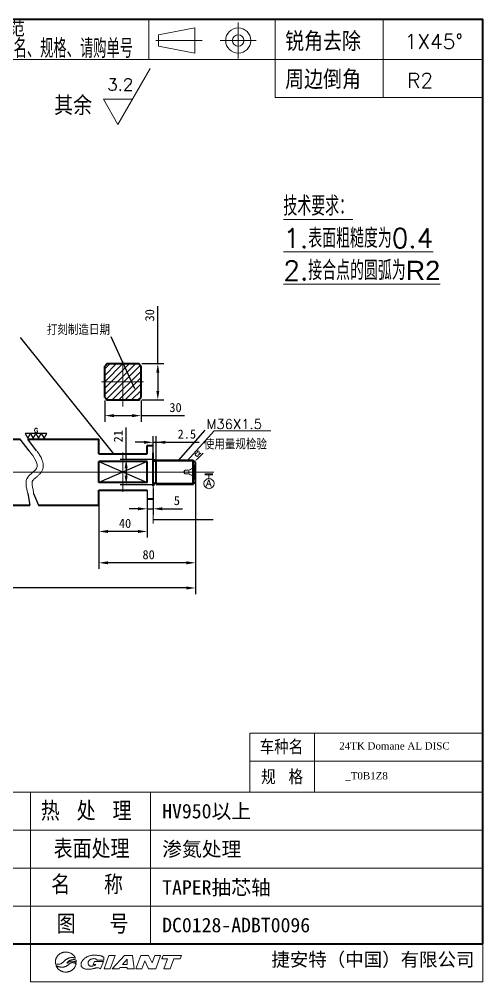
# Model space of a CAD drawing. Header units: millimetres. Extents: x 131138 to 132276, y -1059 to -261.
# Drawn here: x 131893 to 132276, y -1059 to -263 of the extents above; entities that cross this region are included whole.
import ezdxf
from ezdxf.enums import TextEntityAlignment as Align

# ---------------------------------------------------------------- set-up
doc = ezdxf.new("R2010")
doc.units = ezdxf.units.MM
doc.header["$PDMODE"] = 34
doc.header["$PDSIZE"] = -5
doc.linetypes.add('DASHED2', pattern=[0.375, 0.25, -0.125])
for name, color, linetype, lineweight in [('CEN', 1, 'Continuous', 13), ('CON', 2, 'Continuous', 35), ('DAS', 5, 'DASHED2', 13), ('DIM', 7, 'Continuous', 13)]:
    doc.layers.add(name, color=color, linetype=linetype, lineweight=lineweight)
for name, color, linetype in [('TL', 7, 'Continuous'), ('TXT', 7, 'Continuous'), ('UTI', 7, 'Continuous')]:
    doc.layers.add(name, color=color, linetype=linetype)
doc.styles.add('CHINA', font='c2', dxfattribs={"bigfont": 'china'})
doc.styles.add('DIMSTYLE2', font='MingLiU.ttf')
doc.styles.add('H', font='complex.shx', dxfattribs={"bigfont": 'hzfs.shx'})
doc.styles.add('HZ', font='txt.shx', dxfattribs={"bigfont": 'Hzfs.shx'})
doc.styles.add('ROMANS', font='romans')
doc.styles.get("Standard").update_dxf_attribs({"font": 'txt.shx', "bigfont": 'gbcbig.shx'})
doc.dimstyles.get("Standard").update_dxf_attribs({"dimtxt": 1, "dimasz": 0.5, "dimexe": 0.2, "dimexo": 0.1, "dimgap": 0.3, "dimtad": 1, "dimdec": 4, "dimzin": 0, "dimdsep": 46, "dimtxsty": 'Standard', "dimcen": 0.09, "dimadec": 0, "dimazin": 0, "dimtfac": 1, "dimtdec": 4, "dimtofl": 0, "dimtmove": 0, "dimatfit": 3, "dimfxl": 1, "dimtolj": 1, "dimtzin": 0, "dimarcsym": 0})
doc.dimstyles.new('STANDARD$0', dxfattribs={"dimscale": 2.5, "dimtxt": 3, "dimasz": 3, "dimexe": 2, "dimexo": 1, "dimgap": 1, "dimtad": 1, "dimdec": 1, "dimdsep": 46, "dimtxsty": 'CHINA', "dimcen": 0, "dimadec": 1, "dimazin": 2, "dimtfac": 1, "dimtdec": 1, "dimtmove": 1, "dimatfit": 3, "dimfxl": 1, "dimtolj": 1, "dimarcsym": 0})

# ---------------------------------------------------------------- blocks, each defined once
blk = doc.blocks.new('*D24')
at = {"color": 0, "lineweight": -2, "transparency": 16777216}
for p, q in [((131311.13, -649.37), (131311.13, -738.02)), ((132038.55, -647.7), (132038.55, -738.02)), ((132031.05, -733.02), (131318.63, -733.02))]:
    blk.add_line(p, q, dxfattribs=at)
at = {"color": 0, "transparency": 16777216}
for points in [[(131318.63, -731.77), (131318.63, -734.27), (131311.13, -733.02)], [(132031.05, -731.77), (132031.05, -734.27), (132038.55, -733.02)]]:
    blk.add_solid(points, dxfattribs=at)
at = {"layer": 'Defpoints', "color": 0, "transparency": 16777216}
for p in [(131311.13, -646.87), (132038.55, -645.2), (131311.13, -733.02)]:
    blk.add_point(p, dxfattribs=at)
at = {"color": 0, "lineweight": 9, "transparency": 16777216, "insert": (131741.04, -726.77), "char_height": 7.5, "attachment_point": 5, "style": 'DIMSTYLE2'}
blk.add_mtext('\\A1;{\\fSimSun|b0|i0|c134|p2;1060}', dxfattribs=at)
blk = doc.blocks.new('*D10')
at = {"color": 0, "lineweight": -2, "transparency": 16777216}
for p, q in [((131963.55, -578.01), (131963.55, -595.51)), ((131993.55, -578.01), (131993.55, -595.51)), ((131971.05, -590.51), (131986.05, -590.51)), ((131993.55, -590.51), (132029.52, -590.51))]:
    blk.add_line(p, q, dxfattribs=at)
at = {"color": 0, "transparency": 16777216}
for points in [[(131971.05, -589.26), (131971.05, -591.76), (131963.55, -590.51)], [(131986.05, -591.76), (131986.05, -589.26), (131993.55, -590.51)]]:
    blk.add_solid(points, dxfattribs=at)
at = {"layer": 'Defpoints', "color": 0, "transparency": 16777216}
for p in [(131963.55, -575.51), (131993.55, -575.51), (131993.55, -590.51)]:
    blk.add_point(p, dxfattribs=at)
at = {"color": 0, "lineweight": 9, "transparency": 16777216, "insert": (132022.01, -583.84), "char_height": 7.5, "attachment_point": 5, "style": 'DIMSTYLE2'}
blk.add_mtext('\\A1;30', dxfattribs=at)
blk = doc.blocks.new('*D9')
at = {"color": 0, "lineweight": -2, "transparency": 16777216}
for p, q in [((131996.05, -612.56), (131988.55, -612.56)), ((132003.55, -646.1), (132003.55, -607.56)), ((132003.55, -612.56), (132006.05, -612.56)), ((132006.05, -642.7), (132006.05, -607.56)), ((132006.05, -612.56), (132041.71, -612.56)), ((132013.55, -612.56), (132021.05, -612.56))]:
    blk.add_line(p, q, dxfattribs=at)
at = {"color": 0, "transparency": 16777216}
for points in [[(131996.05, -613.81), (131996.05, -611.31), (132003.55, -612.56)], [(132013.55, -611.31), (132013.55, -613.81), (132006.05, -612.56)]]:
    blk.add_solid(points, dxfattribs=at)
at = {"layer": 'Defpoints', "color": 0, "transparency": 16777216}
for p in [(132006.05, -612.56), (132003.55, -648.6), (132006.05, -645.2)]:
    blk.add_point(p, dxfattribs=at)
at = {"color": 0, "lineweight": 9, "transparency": 16777216, "insert": (132031.41, -605.81), "char_height": 7.5, "attachment_point": 5, "style": 'DIMSTYLE2'}
blk.add_mtext('\\A1;2.5', dxfattribs=at)
blk = doc.blocks.new('*D8')
at = {"color": 0, "lineweight": -2, "transparency": 16777216}
for p, q in [((132003.55, -651.1), (132003.55, -672.53)), ((131998.55, -654.7), (131998.55, -672.53)), ((131991.05, -667.53), (131983.55, -667.53)), ((131998.55, -667.53), (132003.55, -667.53)), ((132011.05, -667.53), (132027.79, -667.53))]:
    blk.add_line(p, q, dxfattribs=at)
at = {"color": 0, "transparency": 16777216}
for points in [[(131991.05, -668.78), (131991.05, -666.28), (131998.55, -667.53)], [(132011.05, -666.28), (132011.05, -668.78), (132003.55, -667.53)]]:
    blk.add_solid(points, dxfattribs=at)
at = {"layer": 'Defpoints', "color": 0, "transparency": 16777216}
for p in [(131998.55, -652.2), (132003.55, -648.6), (132003.55, -667.53)]:
    blk.add_point(p, dxfattribs=at)
at = {"color": 0, "lineweight": 9, "transparency": 16777216, "insert": (132023.17, -660.78), "char_height": 7.5, "attachment_point": 5, "style": 'DIMSTYLE2'}
blk.add_mtext('\\A1;5', dxfattribs=at)
blk = doc.blocks.new('*D7')
at = {"color": 0, "lineweight": -2, "transparency": 16777216}
for p, q in [((131958.55, -657.35), (131958.55, -691.29)), ((131998.55, -654.7), (131998.55, -691.29)), ((131991.05, -686.29), (131966.05, -686.29))]:
    blk.add_line(p, q, dxfattribs=at)
at = {"color": 0, "transparency": 16777216}
for points in [[(131966.05, -685.04), (131966.05, -687.54), (131958.55, -686.29)], [(131991.05, -687.54), (131991.05, -685.04), (131998.55, -686.29)]]:
    blk.add_solid(points, dxfattribs=at)
at = {"layer": 'Defpoints', "color": 0, "transparency": 16777216}
for p in [(131998.55, -652.2), (131958.55, -654.85), (131958.55, -686.29)]:
    blk.add_point(p, dxfattribs=at)
at = {"color": 0, "lineweight": 9, "transparency": 16777216, "insert": (131980.25, -679.62), "char_height": 7.5, "attachment_point": 5, "style": 'DIMSTYLE2'}
blk.add_mtext('\\A1;40', dxfattribs=at)
blk = doc.blocks.new('*D6')
at = {"color": 0, "lineweight": -2, "transparency": 16777216}
for p, q in [((131981.19, -626.7), (131981.19, -600.41)), ((132002.42, -626.7), (131976.19, -626.7)), ((131981.19, -634.2), (131981.19, -640.11)), ((132002.33, -647.61), (131976.19, -647.61))]:
    blk.add_line(p, q, dxfattribs=at)
at = {"color": 0, "transparency": 16777216}
for points in [[(131982.44, -634.2), (131979.94, -634.2), (131981.19, -626.7)], [(131979.94, -640.11), (131982.44, -640.11), (131981.19, -647.61)]]:
    blk.add_solid(points, dxfattribs=at)
at = {"layer": 'Defpoints', "color": 0, "transparency": 16777216}
for p in [(132004.92, -626.7), (131981.19, -647.61), (132004.83, -647.61)]:
    blk.add_point(p, dxfattribs=at)
at = {"color": 0, "lineweight": 9, "transparency": 16777216, "insert": (131974.59, -607.56), "char_height": 7.5, "attachment_point": 5, "rotation": 90, "style": 'DIMSTYLE2'}
blk.add_mtext('\\A1;21', dxfattribs=at)
blk = doc.blocks.new('*D5')
at = {"color": 0, "lineweight": -2, "transparency": 16777216}
for p, q in [((132038.55, -639.7), (132038.55, -717.22)), ((131958.55, -657.35), (131958.55, -717.22)), ((132031.05, -712.22), (131966.05, -712.22))]:
    blk.add_line(p, q, dxfattribs=at)
at = {"color": 0, "transparency": 16777216}
for points in [[(131966.05, -710.97), (131966.05, -713.47), (131958.55, -712.22)], [(132031.05, -713.47), (132031.05, -710.97), (132038.55, -712.22)]]:
    blk.add_solid(points, dxfattribs=at)
at = {"layer": 'Defpoints', "color": 0, "transparency": 16777216}
for p in [(132038.55, -637.2), (131958.55, -654.85), (131958.55, -712.22)]:
    blk.add_point(p, dxfattribs=at)
at = {"color": 0, "lineweight": 9, "transparency": 16777216, "insert": (131999.79, -705.55), "char_height": 7.5, "attachment_point": 5, "style": 'DIMSTYLE2'}
blk.add_mtext('\\A1;80', dxfattribs=at)
blk = doc.blocks.new('DY00021A')
at = {"layer": 'UTI', "color": 7}
for points in [[(1.5, 2.6), (-1.5, 2.6), (0, 0)], [(4.5, 2.6), (1.5, 2.6), (3, 0)], [(7.5, 2.6), (4.5, 2.6), (6, 0)], [(10.5, 2.6), (7.5, 2.6), (9, 0)]]:
    blk.add_lwpolyline(points, close=True, dxfattribs=at)
at = {"layer": 'UTI'}
blk.add_text('G', height=2.5, dxfattribs=at).set_placement((4.61, 4.28), align=Align.MIDDLE)
blk = doc.blocks.new('*D3')
at = {"color": 0, "lineweight": -2, "transparency": 16777216}
for p, q in [((132007.37, -547.51), (132007.37, -499.99)), ((131994.05, -547.51), (132012.37, -547.51)), ((132007.37, -555.01), (132007.37, -570.01)), ((131994.05, -577.51), (132012.37, -577.51))]:
    blk.add_line(p, q, dxfattribs=at)
at = {"color": 0, "transparency": 16777216}
for points in [[(132008.62, -555.01), (132006.12, -555.01), (132007.37, -547.51)], [(132006.12, -570.01), (132008.62, -570.01), (132007.37, -577.51)]]:
    blk.add_solid(points, dxfattribs=at)
at = {"layer": 'Defpoints', "color": 0, "transparency": 16777216}
for p in [(131991.55, -547.51), (131991.55, -577.51), (132007.37, -577.51)]:
    blk.add_point(p, dxfattribs=at)
at = {"color": 0, "lineweight": 9, "transparency": 16777216, "insert": (132000.69, -507.51), "char_height": 7.5, "attachment_point": 5, "rotation": 90, "style": 'DIMSTYLE2'}
blk.add_mtext('\\A1;30', dxfattribs=at)
blk = doc.blocks.new('GIANT')
for p, q in [((231.03, 29.75), (230.98, 29.65)), ((231.09, 29.84), (231.03, 29.75)), ((231.15, 29.94), (231.09, 29.84)), ((231.21, 30.03), (231.15, 29.94)), ((231.28, 30.12), (231.21, 30.03)), ((231.35, 30.2), (231.28, 30.12)), ((231.43, 30.28), (231.35, 30.2)), ((231.51, 30.36), (231.43, 30.28)), ((231.59, 30.43), (231.51, 30.36)), ((231.68, 30.5), (231.59, 30.43)), ((231.77, 30.56), (231.68, 30.5)), ((231.87, 30.62), (231.77, 30.56)), ((231.97, 30.68), (231.87, 30.62)), ((232.07, 30.73), (231.97, 30.68)), ((232.17, 30.77), (232.07, 30.73)), ((232.27, 30.81), (232.17, 30.77)), ((232.38, 30.85), (232.27, 30.81)), ((232.49, 30.88), (232.38, 30.85)), ((232.6, 30.91), (232.49, 30.88)), ((232.72, 30.93), (232.6, 30.91)), ((232.83, 30.94), (232.72, 30.93)), ((232.95, 30.95), (232.83, 30.94)), ((233.07, 30.96), (232.95, 30.95)), ((233.18, 30.95), (233.07, 30.96)), ((233.3, 30.95), (233.18, 30.95)), ((233.42, 30.93), (233.3, 30.95)), ((233.53, 30.91), (233.42, 30.93)), ((233.65, 30.89), (233.53, 30.91)), ((233.76, 30.86), (233.65, 30.89)), ((233.87, 30.82), (233.76, 30.86)), ((233.98, 30.78), (233.87, 30.82)), ((234.09, 30.74), (233.98, 30.78)), ((234, 29.7), (234.08, 29.72)), ((234.08, 29.72), (234.16, 29.73)), ((234.19, 30.68), (234.09, 30.74)), ((234.16, 29.73), (234.25, 29.74)), ((234.29, 30.63), (234.19, 30.68)), ((234.25, 29.74), (234.33, 29.75)), ((234.39, 30.57), (234.29, 30.63)), ((234.33, 29.75), (234.41, 29.75)), ((234.49, 30.5), (234.39, 30.57)), ((234.41, 29.75), (234.49, 29.75)), ((234.58, 30.43), (234.49, 30.5)), ((234.49, 29.75), (234.58, 29.75)), ((234.67, 30.35), (234.58, 30.43)), ((234.58, 29.75), (234.66, 29.74)), ((234.66, 29.74), (234.74, 29.73)), ((234.75, 30.27), (234.67, 30.35)), ((234.74, 29.73), (234.82, 29.72)), ((234.83, 30.18), (234.75, 30.27)), ((234.82, 29.72), (234.9, 29.7)), ((234.91, 30.1), (234.83, 30.18)), ((234.98, 30), (234.91, 30.1)), ((235.05, 29.91), (234.98, 30)), ((235.11, 29.81), (235.05, 29.91)), ((235.16, 29.7), (235.11, 29.81)), ((237.46, 29.71), (237.36, 29.65)), ((237.56, 29.78), (237.46, 29.71)), ((237.66, 29.84), (237.56, 29.78)), ((237.76, 29.89), (237.66, 29.84)), ((237.87, 29.95), (237.76, 29.89)), ((237.97, 30), (237.87, 29.95)), ((238.08, 30.04), (237.97, 30)), ((238.19, 30.08), (238.08, 30.04)), ((238.3, 30.12), (238.19, 30.08)), ((238.42, 30.15), (238.3, 30.12)), ((238.53, 30.18), (238.42, 30.15)), ((238.65, 30.2), (238.53, 30.18)), ((238.76, 30.22), (238.65, 30.2)), ((238.88, 30.24), (238.76, 30.22)), ((238.99, 30.25), (238.88, 30.24)), ((239.11, 30.26), (238.99, 30.25)), ((239.23, 30.27), (239.11, 30.26)), ((239.35, 30.27), (239.23, 30.27)), ((239.46, 30.27), (239.35, 30.27)), ((239.58, 30.27), (239.46, 30.27)), ((239.7, 30.26), (239.58, 30.27)), ((239.82, 30.25), (239.7, 30.26)), ((239.93, 30.25), (239.82, 30.25)), ((240.05, 30.23), (239.93, 30.25)), ((240.17, 30.22), (240.05, 30.23)), ((240.28, 30.21), (240.17, 30.22)), ((240.4, 30.19), (240.28, 30.21)), ((240.52, 30.17), (240.4, 30.19)), ((240.63, 30.15), (240.52, 30.17)), ((240.75, 30.13), (240.63, 30.15)), ((240.86, 30.1), (240.75, 30.13)), ((240.97, 30.06), (240.86, 30.1)), ((241.08, 30.02), (240.97, 30.06)), ((241.19, 29.97), (241.08, 30.02)), ((241.28, 29.9), (241.19, 29.97)), ((241.37, 29.82), (241.28, 29.9)), ((241.44, 29.73), (241.37, 29.82)), ((241.49, 29.62), (241.44, 29.73)), ((242.59, 30.21), (241.52, 27.29)), ((243.97, 30.21), (242.59, 30.21)), ((242.89, 27.29), (243.97, 30.21)), ((246.06, 30.21), (243.34, 27.29)), ((247.83, 30.21), (246.06, 30.21)), ((248.13, 27.29), (247.83, 30.21)), ((248.52, 27.29), (249.6, 30.21)), ((249.6, 30.21), (251.31, 30.21)), ((251.31, 30.21), (252.1, 28.61)), ((252.1, 28.61), (252.7, 30.21)), ((252.7, 30.21), (253.99, 30.21)), ((253.99, 30.21), (252.92, 27.29)), ((254.56, 30.21), (254.3, 29.5)), ((258.57, 30.21), (254.56, 30.21)), ((258.31, 29.5), (258.57, 30.21)), ((230.79, 28.9), (230.78, 28.78)), ((230.78, 28.78), (230.78, 28.67)), ((230.78, 28.67), (230.79, 28.56)), ((230.8, 29.01), (230.79, 28.9)), ((230.79, 28.56), (230.8, 28.45)), ((230.82, 29.12), (230.8, 29.01)), ((230.8, 28.45), (230.82, 28.34)), ((230.84, 29.23), (230.82, 29.12)), ((230.82, 28.34), (230.9, 28.32)), ((230.87, 29.33), (230.84, 29.23)), ((230.9, 29.44), (230.87, 29.33)), ((230.94, 29.55), (230.9, 29.44)), ((230.9, 28.32), (230.98, 28.31)), ((231.01, 27.94), (230.93, 27.97)), ((230.93, 27.97), (230.97, 27.88)), ((230.98, 29.65), (230.94, 29.55)), ((230.97, 27.88), (231.01, 27.79)), ((230.98, 28.31), (231.07, 28.3)), ((231.08, 27.91), (231.01, 27.94)), ((231.01, 27.79), (231.06, 27.7)), ((231.06, 27.7), (231.11, 27.61)), ((231.07, 28.3), (231.15, 28.29)), ((231.15, 27.88), (231.08, 27.91)), ((231.11, 27.61), (231.17, 27.53)), ((231.15, 28.29), (231.23, 28.28)), ((231.23, 27.85), (231.15, 27.88)), ((231.23, 28.28), (231.31, 28.28)), ((231.3, 27.81), (231.23, 27.85)), ((231.38, 27.79), (231.3, 27.81)), ((231.31, 28.28), (231.39, 28.28)), ((231.46, 27.76), (231.38, 27.79)), ((231.39, 28.28), (231.48, 28.28)), ((231.53, 27.73), (231.46, 27.76)), ((231.48, 28.28), (231.56, 28.28)), ((231.61, 27.71), (231.53, 27.73)), ((231.56, 28.28), (231.64, 28.29)), ((231.69, 27.69), (231.61, 27.71)), ((231.64, 28.29), (231.72, 28.31)), ((231.77, 27.67), (231.69, 27.69)), ((231.72, 28.31), (231.8, 28.32)), ((231.85, 27.66), (231.77, 27.67)), ((231.8, 28.32), (231.88, 28.35)), ((231.93, 27.65), (231.85, 27.66)), ((231.88, 28.35), (231.96, 28.37)), ((232.01, 27.64), (231.93, 27.65)), ((231.96, 28.37), (232.03, 28.41)), ((232.09, 27.63), (232.01, 27.64)), ((232.03, 28.41), (232.11, 28.44)), ((232.18, 27.63), (232.09, 27.63)), ((232.11, 28.44), (232.18, 28.49)), ((232.18, 28.49), (232.25, 28.53)), ((232.26, 27.62), (232.18, 27.63)), ((232.25, 28.53), (232.31, 28.58)), ((232.34, 27.62), (232.26, 27.62)), ((232.31, 28.58), (232.37, 28.63)), ((232.42, 27.63), (232.34, 27.62)), ((232.37, 28.63), (232.44, 28.69)), ((232.5, 27.64), (232.42, 27.63)), ((232.44, 28.69), (232.5, 28.74)), ((232.5, 28.74), (232.56, 28.8)), ((232.58, 27.64), (232.5, 27.64)), ((232.56, 28.8), (232.62, 28.86)), ((232.66, 27.66), (232.58, 27.64)), ((232.62, 28.86), (232.68, 28.91)), ((232.74, 27.67), (232.66, 27.66)), ((232.68, 28.91), (232.74, 28.97)), ((232.74, 28.97), (232.8, 29.03)), ((232.82, 27.69), (232.74, 27.67)), ((232.8, 29.03), (232.86, 29.08)), ((232.9, 27.72), (232.82, 27.69)), ((232.86, 29.08), (232.92, 29.13)), ((232.98, 27.74), (232.9, 27.72)), ((232.92, 29.13), (232.98, 29.19)), ((232.98, 29.19), (233.05, 29.24)), ((233.05, 27.77), (232.98, 27.74)), ((233.05, 29.24), (233.11, 29.29)), ((233.13, 27.8), (233.05, 27.77)), ((233.11, 29.29), (233.18, 29.33)), ((233.2, 27.84), (233.13, 27.8)), ((233.18, 29.33), (233.25, 29.38)), ((233.27, 27.88), (233.2, 27.84)), ((233.25, 29.38), (233.32, 29.42)), ((233.34, 27.92), (233.27, 27.88)), ((233.28, 28.48), (233.35, 28.58)), ((233.38, 28.54), (233.28, 28.48)), ((233.32, 29.42), (233.39, 29.46)), ((233.41, 27.97), (233.34, 27.92)), ((233.35, 28.58), (233.43, 28.68)), ((233.48, 28.6), (233.38, 28.54)), ((233.39, 29.46), (233.46, 29.5)), ((233.47, 28.01), (233.41, 27.97)), ((233.43, 28.68), (233.51, 28.77)), ((233.46, 29.5), (233.54, 29.54)), ((233.54, 28.06), (233.47, 28.01)), ((233.59, 28.66), (233.48, 28.6)), ((233.51, 28.77), (233.61, 28.86)), ((233.54, 29.54), (233.61, 29.57)), ((233.6, 28.12), (233.54, 28.06)), ((233.69, 28.72), (233.59, 28.66)), ((233.66, 28.17), (233.6, 28.12)), ((233.61, 29.57), (233.69, 29.6)), ((233.61, 28.86), (233.7, 28.93)), ((233.72, 28.22), (233.66, 28.17)), ((233.69, 29.6), (233.77, 29.63)), ((233.8, 28.77), (233.69, 28.72)), ((233.7, 28.93), (233.8, 29.01)), ((233.78, 28.28), (233.72, 28.22)), ((233.77, 29.63), (233.84, 29.66)), ((233.85, 28.33), (233.78, 28.28)), ((233.8, 29.01), (233.91, 29.07)), ((233.91, 28.82), (233.8, 28.77)), ((233.84, 29.66), (233.92, 29.68)), ((233.91, 28.38), (233.85, 28.33)), ((233.91, 29.07), (234.02, 29.13)), ((234.02, 28.86), (233.91, 28.82)), ((233.97, 28.43), (233.91, 28.38)), ((233.92, 29.68), (234, 29.7)), ((234.04, 28.48), (233.97, 28.43)), ((234.02, 29.13), (234.13, 29.18)), ((234.13, 28.9), (234.02, 28.86)), ((234.11, 28.52), (234.04, 28.48)), ((234.18, 28.56), (234.11, 28.52)), ((234.13, 29.18), (234.25, 29.22)), ((234.25, 28.92), (234.13, 28.9)), ((234.26, 28.58), (234.18, 28.56)), ((234.25, 29.22), (234.37, 29.25)), ((234.37, 28.94), (234.25, 28.92)), ((234.34, 28.61), (234.26, 28.58)), ((234.42, 28.62), (234.34, 28.61)), ((234.37, 29.25), (234.49, 29.28)), ((234.49, 28.95), (234.37, 28.94)), ((234.5, 28.62), (234.42, 28.62)), ((234.49, 29.28), (234.62, 29.3)), ((234.61, 28.94), (234.49, 28.95)), ((234.58, 28.62), (234.5, 28.62)), ((234.66, 28.62), (234.58, 28.62)), ((234.72, 28.93), (234.61, 28.94)), ((234.62, 29.3), (234.74, 29.31)), ((234.74, 28.61), (234.66, 28.62)), ((234.84, 28.91), (234.72, 28.93)), ((234.74, 29.31), (234.86, 29.31)), ((234.82, 28.59), (234.74, 28.61)), ((234.9, 28.57), (234.82, 28.59)), ((234.96, 28.88), (234.84, 28.91)), ((234.86, 29.31), (234.99, 29.3)), ((234.9, 29.7), (234.98, 29.68)), ((234.98, 28.55), (234.9, 28.57)), ((235.07, 28.84), (234.96, 28.88)), ((234.98, 29.68), (235.06, 29.65)), ((235.06, 28.53), (234.98, 28.55)), ((234.99, 29.3), (235.11, 29.28)), ((235.03, 27.57), (235.08, 27.66)), ((235.06, 29.65), (235.13, 29.63)), ((235.13, 28.5), (235.06, 28.53)), ((235.18, 28.8), (235.07, 28.84)), ((235.08, 27.66), (235.13, 27.74)), ((235.11, 29.28), (235.23, 29.24)), ((235.13, 29.63), (235.21, 29.6)), ((235.21, 28.47), (235.13, 28.5)), ((235.13, 27.74), (235.18, 27.83)), ((235.21, 29.6), (235.16, 29.7)), ((235.29, 28.74), (235.18, 28.8)), ((235.18, 27.83), (235.22, 27.93)), ((235.28, 28.44), (235.21, 28.47)), ((235.22, 27.93), (235.26, 28.02)), ((235.23, 29.24), (235.34, 29.19)), ((235.26, 28.02), (235.29, 28.12)), ((235.36, 28.41), (235.28, 28.44)), ((235.39, 28.67), (235.29, 28.74)), ((235.29, 28.12), (235.32, 28.21)), ((235.32, 28.21), (235.34, 28.31)), ((235.34, 29.19), (235.36, 29.09)), ((235.34, 28.31), (235.36, 28.41)), ((235.36, 29.09), (235.37, 28.98)), ((235.37, 28.98), (235.38, 28.88)), ((235.38, 28.88), (235.39, 28.78)), ((235.39, 28.78), (235.39, 28.67)), ((236.46, 28.45), (236.44, 28.33)), ((236.44, 28.33), (236.44, 28.22)), ((236.44, 28.22), (236.44, 28.1)), ((236.44, 28.1), (236.46, 27.98)), ((236.5, 28.56), (236.46, 28.45)), ((236.46, 27.98), (236.5, 27.87)), ((236.54, 28.67), (236.5, 28.56)), ((236.5, 27.87), (236.56, 27.77)), ((236.59, 28.78), (236.54, 28.67)), ((236.56, 27.77), (236.62, 27.67)), ((236.64, 28.88), (236.59, 28.78)), ((236.62, 27.67), (236.7, 27.58)), ((236.7, 28.98), (236.64, 28.88)), ((236.77, 29.08), (236.7, 28.98)), ((236.7, 27.58), (236.79, 27.51)), ((236.85, 29.17), (236.77, 29.08)), ((236.92, 29.26), (236.85, 29.17)), ((237, 29.34), (236.92, 29.26)), ((237.09, 29.42), (237, 29.34)), ((237.18, 29.5), (237.09, 29.42)), ((237.27, 29.58), (237.18, 29.5)), ((237.36, 29.65), (237.27, 29.58)), ((237.99, 28.53), (238, 28.65)), ((238, 28.41), (237.99, 28.53)), ((238, 28.65), (238.04, 28.77)), ((238.03, 28.29), (238, 28.41)), ((238.08, 28.17), (238.03, 28.29)), ((238.04, 28.77), (238.09, 28.89)), ((238.16, 28.07), (238.08, 28.17)), ((238.09, 28.89), (238.15, 28.99)), ((238.15, 28.99), (238.23, 29.09)), ((238.25, 27.99), (238.16, 28.07)), ((238.23, 29.09), (238.32, 29.17)), ((238.35, 27.92), (238.25, 27.99)), ((238.32, 29.17), (238.42, 29.25)), ((238.47, 27.88), (238.35, 27.92)), ((238.42, 29.25), (238.52, 29.32)), ((238.59, 27.85), (238.47, 27.88)), ((238.52, 29.32), (238.64, 29.37)), ((238.71, 27.83), (238.59, 27.85)), ((238.64, 29.37), (238.75, 29.42)), ((238.84, 27.84), (238.71, 27.83)), ((238.75, 29.42), (238.87, 29.46)), ((238.96, 27.86), (238.84, 27.84)), ((238.87, 29.46), (238.99, 29.48)), ((239.08, 27.89), (238.96, 27.86)), ((238.99, 29.48), (239.11, 29.5)), ((239.2, 27.93), (239.08, 27.89)), ((239.11, 29.5), (239.24, 29.51)), ((239.4, 28.87), (239.12, 28.24)), ((239.12, 28.24), (239.73, 28.24)), ((239.31, 27.97), (239.2, 27.93)), ((239.24, 29.51), (239.36, 29.51)), ((239.42, 28.03), (239.31, 27.97)), ((239.36, 29.51), (239.49, 29.49)), ((241.41, 28.87), (239.4, 28.87)), ((239.53, 28.1), (239.42, 28.03)), ((239.49, 29.49), (239.61, 29.46)), ((239.63, 28.17), (239.53, 28.1)), ((239.61, 29.46), (239.72, 29.42)), ((239.73, 28.24), (239.63, 28.17)), ((239.72, 29.42), (239.83, 29.36)), ((239.83, 29.36), (239.92, 29.27)), ((239.92, 29.27), (239.97, 29.16)), ((239.97, 29.16), (241.47, 29.16)), ((240.75, 27.29), (241.41, 28.87)), ((241.47, 29.16), (241.5, 29.27)), ((241.51, 29.51), (241.49, 29.62)), ((241.5, 29.27), (241.51, 29.39)), ((241.51, 29.39), (241.51, 29.51)), ((245.61, 28.21), (246.64, 29.42)), ((246.64, 28.21), (245.61, 28.21)), ((246.64, 29.42), (246.64, 28.21)), ((250.49, 29.01), (249.85, 27.29)), ((251.35, 27.29), (250.49, 29.01)), ((254.3, 29.5), (255.52, 29.5)), ((255.52, 29.5), (254.71, 27.29)), ((256.09, 27.29), (256.91, 29.5)), ((256.91, 29.5), (258.31, 29.5)), ((231.17, 27.53), (231.23, 27.45)), ((231.23, 27.45), (231.29, 27.37)), ((231.29, 27.37), (231.36, 27.29)), ((231.36, 27.29), (231.43, 27.22)), ((231.43, 27.22), (231.5, 27.15)), ((231.5, 27.15), (231.57, 27.09)), ((231.57, 27.09), (231.65, 27.02)), ((231.65, 27.02), (231.73, 26.96)), ((231.73, 26.96), (231.82, 26.91)), ((231.82, 26.91), (231.9, 26.86)), ((231.9, 26.86), (231.99, 26.81)), ((231.99, 26.81), (232.08, 26.76)), ((232.08, 26.76), (232.18, 26.72)), ((232.18, 26.72), (232.27, 26.69)), ((232.27, 26.69), (232.37, 26.65)), ((232.37, 26.65), (232.46, 26.63)), ((232.46, 26.63), (232.56, 26.6)), ((232.56, 26.6), (232.66, 26.58)), ((232.66, 26.58), (232.76, 26.57)), ((232.76, 26.57), (232.86, 26.55)), ((232.86, 26.55), (232.96, 26.55)), ((232.96, 26.55), (233.06, 26.54)), ((233.06, 26.54), (233.16, 26.54)), ((233.16, 26.54), (233.26, 26.55)), ((233.26, 26.55), (233.36, 26.56)), ((233.36, 26.56), (233.46, 26.57)), ((233.46, 26.57), (233.56, 26.59)), ((233.56, 26.59), (233.66, 26.61)), ((233.66, 26.61), (233.76, 26.64)), ((233.76, 26.64), (233.85, 26.67)), ((233.85, 26.67), (233.95, 26.7)), ((233.95, 26.7), (234.04, 26.74)), ((234.04, 26.74), (234.13, 26.78)), ((234.13, 26.78), (234.22, 26.83)), ((234.22, 26.83), (234.31, 26.88)), ((234.31, 26.88), (234.39, 26.93)), ((234.39, 26.93), (234.48, 26.99)), ((234.48, 26.99), (234.56, 27.05)), ((234.56, 27.05), (234.63, 27.12)), ((234.63, 27.12), (234.71, 27.19)), ((234.71, 27.19), (234.78, 27.26)), ((234.78, 27.26), (234.85, 27.33)), ((234.85, 27.33), (234.91, 27.41)), ((234.91, 27.41), (234.97, 27.49)), ((234.97, 27.49), (235.03, 27.57)), ((236.79, 27.51), (236.89, 27.44)), ((236.89, 27.44), (236.99, 27.38)), ((236.99, 27.38), (237.09, 27.33)), ((237.09, 27.33), (237.2, 27.29)), ((237.2, 27.29), (237.32, 27.25)), ((237.32, 27.25), (237.43, 27.22)), ((237.43, 27.22), (237.54, 27.2)), ((237.54, 27.2), (237.66, 27.18)), ((237.66, 27.18), (237.78, 27.17)), ((237.78, 27.17), (237.89, 27.16)), ((237.89, 27.16), (238.01, 27.16)), ((238.01, 27.16), (238.13, 27.16)), ((238.13, 27.16), (238.25, 27.16)), ((238.25, 27.16), (238.36, 27.17)), ((238.36, 27.17), (238.48, 27.18)), ((238.48, 27.18), (238.6, 27.2)), ((238.6, 27.2), (238.71, 27.21)), ((238.71, 27.21), (238.83, 27.23)), ((238.83, 27.23), (238.94, 27.26)), ((238.94, 27.26), (239.06, 27.28)), ((239.06, 27.28), (239.17, 27.31)), ((239.17, 27.31), (239.29, 27.34)), ((239.29, 27.34), (239.4, 27.37)), ((239.4, 27.37), (239.51, 27.4)), ((239.51, 27.4), (239.63, 27.44)), ((239.63, 27.44), (239.74, 27.47)), ((239.74, 27.47), (239.85, 27.49)), ((239.85, 27.49), (239.97, 27.51)), ((239.97, 27.51), (240.09, 27.51)), ((240.09, 27.51), (240.2, 27.5)), ((240.2, 27.5), (240.32, 27.47)), ((240.32, 27.47), (240.43, 27.44)), ((240.43, 27.44), (240.54, 27.39)), ((240.54, 27.39), (240.64, 27.34)), ((240.64, 27.34), (240.75, 27.29)), ((241.52, 27.29), (242.89, 27.29)), ((243.34, 27.29), (244.83, 27.29)), ((244.83, 27.29), (245.04, 27.54)), ((245.04, 27.54), (246.64, 27.54)), ((246.64, 27.54), (246.64, 27.29)), ((246.64, 27.29), (248.13, 27.29)), ((249.85, 27.29), (248.52, 27.29)), ((252.92, 27.29), (251.35, 27.29)), ((254.71, 27.29), (256.09, 27.29))]:
    blk.add_line(p, q)

msp = doc.modelspace()

# ---------------------------------------------------------------- hatches: boundary and pattern name
at = {"layer": 'DIM'}
h = msp.add_hatch(dxfattribs=at)
h.set_pattern_fill('ANSI31', color=256, scale=30, style=0)
h.set_pattern_definition([(45, (130234.4764, -817.2303), (-2.6516504, 2.6516504), [])])
h.paths.add_polyline_path([(131978.55, -547.51), (131965.55, -547.51, 0.062357), (131963.55, -549.51), (131963.55, -562.51), (131978.55, -562.51)])
h.paths.add_polyline_path([(131978.55, -562.51), (131993.55, -562.51), (131993.55, -549.51, 0.062357), (131991.55, -547.51), (131978.55, -547.51)])
h.paths.add_polyline_path([(131978.55, -577.51), (131991.55, -577.51, 0.062357), (131993.55, -575.51), (131993.55, -562.51), (131978.55, -562.51)])
h.paths.add_polyline_path([(131963.55, -575.51, 0.062357), (131965.55, -577.51), (131978.55, -577.51), (131978.55, -562.51), (131963.55, -562.51)])

# ---------------------------------------------------------------- linework, layer by layer
for p, q in [((131900.79, -619.55), (131893.45, -609.83)), ((131907.1, -619.55), (131899.76, -609.83)), ((131998.55, -652.2), (131998.55, -659.2)), ((131899.76, -654.85), (131901.43, -664.57)), ((131904.61, -654.85), (131908.65, -664.57))]:
    msp.add_line(p, q)
at = {"lineweight": 9}
for p, q in [((132039.97, -626.38), (132044.92, -621.43)), ((132003.55, -648.6), (132003.55, -679.75))]:
    msp.add_line(p, q, dxfattribs=at)
msp.add_circle((132049.73, -646.72), 4.22, dxfattribs=at)
at = {"layer": 'CEN'}
for p, q in [((132073.93, -295.16), (132073.93, -265.38)), ((132044.19, -280.27), (132005.63, -280.27)), ((132088.83, -280.27), (132059.04, -280.27)), ((131978.55, -582.81), (131978.55, -545.36)), ((131960.68, -562.51), (131995.49, -562.51))]:
    msp.add_line(p, q, dxfattribs=at)
at = {"layer": 'CEN', "ltscale": 0.25}
for p, q in [((131978.55, -653.44), (131978.55, -620.96)), ((131313.6, -637.2), (132053.66, -637.2))]:
    msp.add_line(p, q, dxfattribs=at)
at = {"layer": 'CON'}
for p, q in [((132276.28, -1027.4), (132276.28, -262.7)), ((131963.55, -575.51), (131963.55, -549.51)), ((131993.55, -575.51), (131993.55, -549.51)), ((131858.78, -609.83), (131893.45, -609.83)), ((131899.76, -609.83), (131958.55, -609.83)), ((131958.55, -622.2), (131958.55, -609.83)), ((131998.55, -615.2), (132003.55, -615.2)), ((131998.55, -622.2), (131998.55, -615.2)), ((131958.55, -622.2), (131998.55, -622.2)), ((131998.55, -628.54), (131958.55, -628.54)), ((131958.55, -645.86), (131958.55, -628.54)), ((131998.55, -645.86), (131998.55, -628.54)), ((132003.55, -648.6), (132003.55, -621.2)), ((132006.05, -627.2), (132036.55, -627.2)), ((132006.05, -647.2), (132006.05, -627.2)), ((132036.55, -627.2), (132038.55, -629.2)), ((132036.55, -647.2), (132036.55, -627.2)), ((132038.55, -645.2), (132038.55, -629.2)), ((132046.19, -638.9), (132052.91, -638.9)), ((131998.55, -645.86), (131958.55, -645.86)), ((131958.55, -664.57), (131958.55, -652.2)), ((131958.55, -652.2), (131998.55, -652.2)), ((132005.97, -647.2), (132036.55, -647.2)), ((132036.55, -647.2), (132038.55, -645.2)), ((131998.55, -659.2), (132003.55, -659.2)), ((131858.78, -664.57), (131901.43, -664.57)), ((131908.65, -664.57), (131958.55, -664.57)), ((131605.74, -1027.4), (132276.28, -1027.4))]:
    msp.add_line(p, q, dxfattribs=at)
at = {"layer": 'CON', "color": 2}
for p, q in [((131965.55, -547.51), (131991.55, -547.51)), ((131965.55, -577.51), (131991.55, -577.51))]:
    msp.add_line(p, q, dxfattribs=at)
at = {"layer": 'CON'}
msp.add_lwpolyline([(131137.89, -262.7), (132276.28, -262.7)], dxfattribs=at)
for centre, radius, start, end in [((131972.55, -556.51), 11.4, 127.86365, 142.13635), ((131984.55, -556.51), 11.4, 37.86365, 52.13635), ((131972.55, -568.51), 11.4, 217.86365, 232.13635), ((131984.55, -568.51), 11.4, 307.86365, 322.13635), ((132004.83, -626.7), 1.25, 180, 336.42182), ((132004.83, -647.7), 1.25, 23.57818, 180)]:
    msp.add_arc(centre, radius, start, end, dxfattribs=at)
at = {"layer": 'DAS', "ltscale": 0.25}
for p, q in [((132028.68, -637.2), (132029.55, -635.7)), ((132029.55, -635.7), (132029.55, -638.7)), ((132033.15, -635.7), (132029.55, -635.7)), ((132033.15, -635.7), (132037.55, -633.2)), ((132033.15, -635.7), (132033.15, -638.7)), ((132038.55, -631.2), (132037.55, -631.2)), ((132037.55, -631.2), (132037.55, -643.2)), ((132028.68, -637.2), (132029.55, -638.7)), ((132033.15, -638.7), (132029.55, -638.7)), ((132033.15, -638.7), (132037.55, -641.2)), ((132038.55, -643.2), (132037.55, -643.2))]:
    msp.add_line(p, q, dxfattribs=at)
at = {"layer": 'DIM'}
for p, q in [((131999.92, -262.7), (131999.92, -296.03)), ((132007.81, -275.56), (132037.92, -269.87)), ((132037.92, -269.87), (132037.92, -290.67)), ((132104.56, -262.7), (132104.56, -296.03)), ((132193.93, -296.03), (132193.93, -262.7)), ((132007.81, -275.56), (132007.81, -284.98)), ((132007.81, -284.98), (132037.92, -290.67)), ((132104.56, -294.18), (132104.56, -327.51)), ((132193.93, -327.51), (132193.93, -294.18)), ((131999.92, -296.03), (131809.1, -296.03)), ((132104.56, -296.03), (131999.92, -296.03)), ((132104.56, -296.03), (132276.28, -296.03)), ((131974.33, -349.67), (132001, -303.48)), ((132104.56, -325.65), (132104.56, -327.51)), ((132193.93, -327.51), (132193.93, -325.65)), ((131962.34, -328.91), (131986.31, -328.91)), ((131962.34, -328.91), (131974.33, -349.67)), ((132104.56, -327.51), (132276.28, -327.51)), ((132104.56, -327.51), (132276.28, -327.51)), ((132054.11, -603.11), (132031.87, -627.66)), ((132100.8, -603.11), (132054.11, -603.11)), ((132049.73, -638.9), (132049.73, -642.5)), ((132083.44, -853.05), (132276.28, -853.05)), ((132083.44, -901.91), (132083.44, -853.05)), ((132137.02, -901.91), (132137.02, -853.05)), ((132083.44, -876.28), (132276.28, -876.28)), ((131477.68, -901.91), (132276.28, -901.91)), ((132001.26, -1027.4), (132001.26, -901.91)), ((131137.89, -933.28), (132276.28, -933.28)), ((131137.89, -964.65), (132276.28, -964.65)), ((131137.89, -996.03), (132276.28, -996.03)), ((132276.28, -1058.66), (132276.28, -1027.4)), ((131901.98, -1058.66), (132276.28, -1058.66))]:
    msp.add_line(p, q, dxfattribs=at)
msp.add_lwpolyline([(131901.98, -1058.66), (131901.98, -901.91)], dxfattribs=at)
for radius in [10.4, 4.71]:
    msp.add_circle((132073.93, -280.27), radius, dxfattribs=at)
for points, knots in [([(131900.79, -619.55), (131904.95, -624.87), (131911.79, -633.62), (131896.35, -641.2), (131898.52, -649.9), (131899.76, -654.85)], [0, 0, 0, 0, 15.830524, 26.052939, 39.559295, 39.559295, 39.559295, 39.559295]), ([(131907.1, -619.55), (131907.31, -619.83), (131907.52, -620.11), (131908.46, -621.41), (131909.16, -622.44), (131910.46, -624.57), (131911.05, -625.68), (131911.84, -627.67), (131912.12, -628.5), (131912.49, -630.29), (131912.59, -631.24), (131912.52, -632.99), (131912.4, -633.78), (131912.05, -634.98), (131911.9, -635.4), (131911.53, -636.24), (131911.3, -636.67), (131910.81, -637.45), (131910.55, -637.8), (131909.72, -638.84), (131909.14, -639.43), (131907.99, -640.48), (131907.44, -640.94), (131906.39, -641.8), (131905.91, -642.19), (131905.05, -642.92), (131904.69, -643.25), (131904.26, -643.69), (131904.14, -643.83), (131903.98, -644.03), (131903.93, -644.1), (131903.8, -644.28), (131903.74, -644.4), (131903.62, -644.66), (131903.56, -644.8), (131903.44, -645.23), (131903.38, -645.56), (131903.32, -646.36), (131903.32, -646.83), (131903.4, -647.9), (131903.48, -648.5), (131903.77, -650.16), (131904.03, -651.29), (131904.42, -652.87), (131904.51, -653.25), (131904.61, -654.85)], [2.978821, 2.978821, 2.978821, 2.978821, 3.775746, 3.775746, 6.591057, 6.591057, 9.406368, 9.406368, 11.285454, 11.285454, 13.164539, 13.164539, 14.601866, 14.601866, 15.385787, 15.385787, 16.221329, 16.221329, 17.056871, 17.056871, 18.887441, 18.887441, 20.718011, 20.718011, 22.54858, 22.54858, 24.37915, 24.37915, 25.361553, 25.361553, 26.023936, 26.023936, 27.348702, 27.348702, 28.673467, 28.673467, 30.814019, 30.814019, 32.954572, 32.954572, 35.095124, 35.095124, 38.504612, 38.504612, 39.559295, 39.559295, 39.559295, 39.559295])]:
    msp.add_open_spline(points, degree=3, knots=knots, dxfattribs=at)
msp.add_solid([(132040.32, -626.73), (132039.61, -626.02), (132037.85, -628.5)], dxfattribs=at)
at = {"layer": 'TL'}
for p, q in [((131958.55, -628.54), (131998.55, -645.86)), ((131998.55, -628.54), (131958.55, -645.86)), ((132006.05, -627.95), (132037.3, -627.95)), ((132006.05, -646.45), (132037.3, -646.45))]:
    msp.add_line(p, q, dxfattribs=at)
at = {"layer": 'TXT'}
for p, q in [((132004.74, -626.7), (132004.92, -626.7)), ((132004.83, -626.79), (132004.83, -626.61)), ((132004.74, -647.7), (132004.92, -647.7)), ((132004.83, -647.79), (132004.83, -647.61))]:
    msp.add_line(p, q, dxfattribs=at)

# ---------------------------------------------------------------- block references
at = {"layer": 'DIM'}
for name, p, xscale, yscale, zscale in [('DY00021A', (131899.73, -609.13), 1.5, 1.5, 1.5), ('GIANT', (131056.79, -1150.25), 3.751591427222592, 3.751591427226571, 3.751591427222592)]:
    msp.add_blockref(name, p, dxfattribs=dict(at, xscale=xscale, yscale=yscale, zscale=zscale))

# ---------------------------------------------------------------- texts
at = {"style": 'DIMSTYLE2'}
for s, p in [('HV950以上', (132010.99, -923.55)), ('渗氮处理', (132010.99, -954.93)), ('TAPER抽芯轴', (132010.99, -986.69)), ('DC0128-ADBT0096', (132010.99, -1017.78))]:
    msp.add_text(s, height=12, dxfattribs=at).set_placement(p)
at = {"attachment_point": 1}
for s, insert, char_height, width in [('{\\fTimes New Roman|b0|i0|c0|p18;\\H0.75x;24TK Domane AL DISC}', (132157.54, -860.63), 8, 279.5306), ('{\\fTimes New Roman|b0|i0|c0|p32;_T0B1Z8}', (132162.49, -885.34), 6, 139.259)]:
    msp.add_mtext(s, dxfattribs=dict(at, insert=insert, char_height=char_height, width=width))
at = {"layer": 'DIM', "style": 'HZ'}
for s, height, p in [('按GIANT规范', 12.549, (131813.9, -277.16)), ('锐角去除', 15.686, (132112.75, -289)), ('周边倒角', 15.686, (132112.75, -320.48)), ('车种名', 12, (132091.7, -870.7)), ('规 格', 12, (132092.88, -895.45)), ('热 处 理', 15.686, (131910.55, -925.45)), ('表面处理', 15.686, (131921.18, -956.71)), ('名  称', 15.686, (131919.17, -986.3)), ('图  号', 15.686, (131923.74, -1018.97))]:
    msp.add_text(s, height=height, dxfattribs=at).set_placement(p)
at = {"layer": 'DIM', "style": 'HZ', "width": 0.7}
msp.add_text('打刻图号、车种名、规格、请购单号', height=15.6862, dxfattribs=at).set_placement((131811.18, -294.71))
at = {"layer": 'DIM'}
for s, p in [('1X45%%d', (132211.57, -287.3)), ('R2', (132213.65, -319.43))]:
    msp.add_text(s, height=12.281, dxfattribs=at).set_placement(p)
at = {"layer": 'DIM', "style": 'ROMANS'}
msp.add_text('C2', height=3, rotation=45, dxfattribs=at).set_placement((132039.55, -624.9))
at = {"layer": 'DIM', "attachment_point": 1}
for s, insert, char_height, width in [('3.2', (131965.54, -311.67), 10.045, 24.9331), ('{\\fSTCaiyun|b0|i0|c134|p2;\\H1.167x;捷安特（中国）有限公司}', (132101.34, -1034.68), 9.6, 1918.928)]:
    msp.add_mtext(s, dxfattribs=dict(at, insert=insert, char_height=char_height, width=width))
at = {"layer": 'DIM'}
for s, insert, char_height, width, attachment_point, style in [('其余', (131921.62, -326.31), 15.686, 37.1425, 1, 'HZ'), ('打刻制造日期', (131967.82, -519.43), 8.721, 62.9823, 6, 'HZ'), ('使用量规检验', (132045.38, -609.76), 8.721, 77.5988, 1, 'HZ'), ('A', (132047.25, -643.24), 6, 10.8, 1, 'H')]:
    msp.add_mtext(s, dxfattribs=dict(at, insert=insert, char_height=char_height, width=width, attachment_point=attachment_point, style=style))
at = {"layer": 'DIM', "color": 0, "insert": (132111.29, -409.1), "char_height": 16, "width": 261.7677, "attachment_point": 1}
msp.add_mtext('{\\L技术要求：\\P1.表面粗糙度为0.4\\P2.接合点的圆弧为\\fArial|b0|i0|c0|p32;R2}', dxfattribs=at)
at = {"layer": 'DIM', "color": 2, "insert": (132047.63, -601.54), "char_height": 8, "attachment_point": 7}
msp.add_mtext('M36X1.5', dxfattribs=at)

# ---------------------------------------------------------------- dimensions: what is measured, and where the dimension line sits
at = {"lineweight": 9}
for base, p1, p2, picture, middle in [((132007.37, -577.51), (131991.55, -547.51), (131991.55, -577.51), '*D3', (132007.37, -507.51)), ((131981.19, -647.61), (132004.92, -626.7), (132004.83, -647.61), '*D6', (131981.19, -607.56))]:
    dim = msp.add_linear_dim(base=base, p1=p1, p2=p2, angle=90, dimstyle='STANDARD$0', override={"dimdec": 0, "dimtxsty": 'DIMSTYLE2', "dimtm": 0.02, "dimtdec": 2, "dimtmove": 0}, dxfattribs=at)
    dim.commit()
    dim.dimension.update_dxf_attribs({"geometry": picture, "text_midpoint": middle, "dimtype": 128})
for base, p1, p2, override, picture, middle in [((131993.55, -590.51), (131963.55, -575.51), (131993.55, -575.51), {"dimdec": 0, "dimtxsty": 'DIMSTYLE2', "dimtm": 0.02, "dimtdec": 2, "dimtmove": 0}, '*D10', (132022.01, -590.51)), ((132006.05, -612.56), (132003.55, -648.6), (132006.05, -645.2), {"dimdec": 1, "dimtxsty": 'DIMSTYLE2', "dimtm": 0.02, "dimtdec": 2}, '*D9', (132031.41, -612.56)), ((131958.55, -712.22), (132038.55, -637.2), (131958.55, -654.85), {"dimdec": 0, "dimtxsty": 'DIMSTYLE2', "dimtm": 0.02, "dimtdec": 2, "dimtmove": 0}, '*D5', (131999.79, -712.22)), ((131958.55, -686.29), (131998.55, -652.2), (131958.55, -654.85), {"dimtxsty": 'DIMSTYLE2', "dimtm": 0.02, "dimtdec": 2}, '*D7', (131980.25, -686.29)), ((132003.55, -667.53), (131998.55, -652.2), (132003.55, -648.6), {"dimtxsty": 'DIMSTYLE2', "dimtm": 0.02, "dimtdec": 2, "dimtmove": 0}, '*D8', (132023.17, -667.53))]:
    dim = msp.add_linear_dim(base=base, p1=p1, p2=p2, dimstyle='STANDARD$0', override=override, dxfattribs=at)
    dim.commit()
    dim.dimension.update_dxf_attribs({"geometry": picture, "text_midpoint": middle, "dimtype": 128})
dim = msp.add_linear_dim(base=(131311.13, -733.02), p1=(132038.55, -645.2), p2=(131311.13, -646.87), text='{\\fSimSun|b0|i0|c134|p2;1060}', dimstyle='STANDARD$0', override={"dimdec": 0, "dimtxsty": 'DIMSTYLE2', "dimtm": 0.02, "dimtdec": 2, "dimtmove": 0}, dxfattribs=at)
dim.commit()
dim.dimension.update_dxf_attribs({"geometry": '*D24', "text_midpoint": (131741.04, -733.02), "dimtype": 160})

# ---------------------------------------------------------------- leaders
at = {"layer": 'CON'}
msp.add_leader([(131971, -622.2), (131893.75, -525.78)], dimstyle='Standard', override={"dimgap": 1, "dimtad": 1, "dimldrblk": 'DOTSMALL'}, dxfattribs=at)
at = {"layer": 'DIM'}
for points, override in [([(131988.29, -568.25), (131968.82, -525.43)], {"dimgap": 1, "dimtad": 1, "dimldrblk": 'DOTSMALL'}), ([(132024.6, -627.51), (132046.63, -602.54)], {"dimgap": 1, "dimtad": 1, "dimldrblk": 'DOTSMALL'}), ([(132003.55, -676.46), (132053.1, -676.46)], {"dimgap": 1, "dimtad": 0})]:
    msp.add_leader(points, dimstyle='Standard', override=override, dxfattribs=at)

doc.saveas('drawing.dxf')
